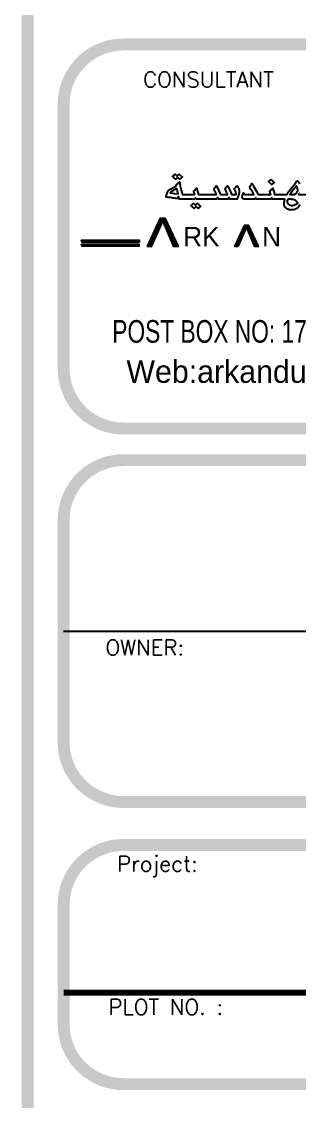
# Model space of a CAD drawing. Header units: centimetres. Extents: x 7997 to 116674, y 1017 to 13844.
# Drawn here: x 36554 to 36692, y 8557 to 9095 of the extents above; entities that cross this region are included whole.
import ezdxf

# ---------------------------------------------------------------- set-up
doc = ezdxf.new("R2010")
doc.units = ezdxf.units.CM
doc.header["$LTSCALE"] = 200
doc.layers.add('DIM', color=11, linetype='Continuous')
doc.styles.add('$0$$0$$0$T2', font='')
doc.styles.add('$0$$0$$0$T3', font='timesbd.ttf')
doc.styles.add('$0$$0$Roman', font='romans')
doc.styles.get('$0$$0$$0$T2').set_extended_font_data('Elisia')
pattern_1 = [(45, (48465.165385, -204592.156179), (-0.005587111051, 0.005587111051), [])]

# ---------------------------------------------------------------- blocks, each defined once
blk = doc.blocks.new('08-TITLE SHEET-selattin', base_point=(45714.81, -203081.37))
at = {"linetype": 'ByBlock', "true_color": 0xa3d756}
h = blk.add_hatch(dxfattribs=at)
h.set_pattern_fill('ANSI31', color=73, scale=0.063211)
h.set_pattern_definition(pattern_1)
h.paths.add_polyline_path([(50595.65, -205637.32), (50592.96, -205637.32), (50602.32, -205617.12), (50605.41, -205617.12), (50614.92, -205637.32), (50611.84, -205637.32), (50604.09, -205619.38), (50603.64, -205619.38)])
h = blk.add_hatch(color=73, dxfattribs=at)
h.dxf.hatch_style = 1
h.paths.add_polyline_path([(50595.65, -205637.32), (50592.96, -205637.32), (50602.32, -205617.12), (50605.41, -205617.12), (50614.92, -205637.32), (50611.84, -205637.32), (50604.09, -205619.38), (50603.64, -205619.38)])
at = {"linetype": 'ByBlock'}
h = blk.add_hatch(dxfattribs=at)
h.set_pattern_fill('ANSI31', scale=0.047416)
h.set_pattern_definition([(45, (49059.122455, -204853.3155283), (-0.004191041483, 0.004191041483), [])])
h.paths.add_polyline_path([(50657.26, -205637.32), (50655.24, -205637.32), (50662.26, -205622.17), (50664.58, -205622.17), (50671.71, -205637.32), (50669.4, -205637.32), (50663.59, -205623.87), (50663.25, -205623.87)])
at = {"linetype": 'ByBlock', "true_color": 0xa3d756}
h = blk.add_hatch(dxfattribs=at)
h.set_pattern_fill('ANSI31', color=73, scale=0.063211)
h.set_pattern_definition(pattern_1)
edge = h.paths.add_edge_path()
edge.add_line((50545.95, -205632.83), (50587.11, -205632.83))
edge.add_line((50587.11, -205632.83), (50587.11, -205634.18))
edge.add_line((50587.11, -205634.18), (50545.95, -205634.18))
at = {"linetype": 'ByBlock', "true_color": 0xc0e48b}
h = blk.add_hatch(dxfattribs=at)
h.set_pattern_fill('ANSI31', color=71, scale=0.063211)
h.set_pattern_definition(pattern_1)
edge = h.paths.add_edge_path()
edge.add_line((50545.95, -205636.88), (50587.11, -205636.88))
edge.add_line((50587.11, -205636.88), (50587.11, -205635.92))
edge.add_line((50587.11, -205635.92), (50545.95, -205635.92))
blk.add_line((50533.29, -205911.26), (51184.66, -205911.26))
at = {"color": 0, "linetype": 'ByBlock'}
for points, const_width in [([(50507.62, -203110.84), (50507.62, -206891.89)], 8.52), ([(50533.29, -206168.79), (51184.66, -206168.79)], 4.26)]:
    blk.add_lwpolyline(points, dxfattribs=dict(at, const_width=const_width))
at = {"color": 0, "linetype": 'ByBlock', "const_width": 8.52}
for points in [[(50575.88, -205766.95), (51142.07, -205766.95, 0.414214), (51184.66, -205724.36), (51184.66, -205536.02, 0.414214), (51142.07, -205493.43), (50575.88, -205493.43, 0.414214), (50533.29, -205536.02), (50533.29, -205724.36, 0.414214)], [(50575.88, -206033.01), (51142.07, -206033.01, 0.414214), (51184.66, -205990.41), (51184.66, -205832.11, 0.414214), (51142.07, -205789.52), (50575.88, -205789.52, 0.414214), (50533.29, -205832.11), (50533.29, -205990.41, 0.414214)], [(50575.88, -206063.58), (51142.07, -206063.58, -0.414214), (51184.66, -206106.17), (51184.66, -206191.36, -0.414214), (51142.07, -206233.95), (50575.88, -206233.95, -0.414214), (50533.29, -206191.36), (50533.29, -206106.17, -0.414214)]]:
    blk.add_lwpolyline(points, format="xyb", close=True, dxfattribs=at)
at = {"color": 253, "linetype": 'ByBlock'}
for points in [[(50615.46, -205585.75), (50617.75, -205587.82), (50617.75, -205587.89), (50617.68, -205587.92), (50617.61, -205587.95), (50617.55, -205587.99), (50617.48, -205588.03), (50617.42, -205588.07), (50617.36, -205588.12), (50617.3, -205588.17), (50617.24, -205588.22), (50617.13, -205588.33), (50617.02, -205588.45), (50616.8, -205588.69), (50616.58, -205588.92), (50616.46, -205589.03), (50616.4, -205589.08), (50616.34, -205589.13), (50616.28, -205589.17), (50616.21, -205589.21), (50616.14, -205589.25), (50616.07, -205589.28), (50616, -205589.31), (50615.92, -205589.34), (50615.88, -205589.35), (50615.84, -205589.35), (50615.8, -205589.36), (50615.76, -205589.37), (50615.71, -205589.29), (50615.65, -205589.21), (50615.51, -205589.04), (50615.35, -205588.87), (50615.17, -205588.69), (50614.98, -205588.53), (50614.89, -205588.45), (50614.79, -205588.38), (50614.7, -205588.32), (50614.61, -205588.27), (50614.56, -205588.24), (50614.52, -205588.22), (50614.47, -205588.2), (50614.43, -205588.19), (50614.4, -205588.23), (50614.36, -205588.28), (50614.29, -205588.36), (50614.21, -205588.45), (50614.12, -205588.52), (50613.95, -205588.67), (50613.76, -205588.81), (50613.58, -205588.95), (50613.4, -205589.1), (50613.32, -205589.18), (50613.24, -205589.26), (50613.17, -205589.35), (50613.13, -205589.39), (50613.1, -205589.44), (50613.03, -205589.44), (50613.03, -205589.37), (50612.92, -205589.3), (50612.8, -205589.21), (50612.52, -205588.98), (50611.85, -205588.39), (50611.22, -205587.78), (50610.98, -205587.51), (50610.88, -205587.4), (50610.84, -205587.35), (50610.81, -205587.3), (50610.87, -205587.26), (50610.93, -205587.22), (50611.04, -205587.13), (50611.15, -205587.03), (50611.26, -205586.93), (50611.72, -205586.48), (50611.96, -205586.26), (50612.08, -205586.16), (50612.2, -205586.07), (50612.26, -205586.02), (50612.33, -205585.98), (50612.39, -205585.95), (50612.46, -205585.92), (50612.53, -205585.89), (50612.59, -205585.86), (50612.66, -205585.84), (50612.73, -205585.82), (50612.78, -205585.89), (50612.84, -205585.97), (50612.98, -205586.13), (50613.15, -205586.31), (50613.33, -205586.49), (50613.52, -205586.66), (50613.62, -205586.74), (50613.71, -205586.81), (50613.8, -205586.87), (50613.89, -205586.93), (50613.94, -205586.95), (50613.98, -205586.97), (50614.02, -205586.99), (50614.06, -205587), (50614.1, -205586.96), (50614.13, -205586.91), (50614.21, -205586.83), (50614.29, -205586.74), (50614.38, -205586.67), (50614.57, -205586.52), (50614.76, -205586.38), (50614.96, -205586.24), (50615.14, -205586.09), (50615.23, -205586.01), (50615.32, -205585.93), (50615.39, -205585.84), (50615.43, -205585.8)], [(50617.61, -205600.3), (50626.54, -205600.3), (50626.52, -205600.13), (50626.49, -205599.97), (50626.45, -205599.81), (50626.41, -205599.65), (50626.21, -205599.05), (50626.1, -205598.75), (50626.01, -205598.44), (50625.96, -205598.29), (50625.93, -205598.12), (50625.9, -205597.96), (50625.88, -205597.79), (50625.94, -205597.74), (50626.01, -205597.69), (50626.14, -205597.58), (50626.27, -205597.46), (50626.4, -205597.33), (50626.93, -205596.75), (50627.2, -205596.47), (50627.34, -205596.34), (50627.47, -205596.21), (50627.61, -205596.1), (50627.68, -205596.05), (50627.75, -205596.01), (50627.81, -205595.96), (50627.88, -205595.93), (50627.95, -205595.89), (50628.02, -205595.87), (50628.04, -205596.06), (50628.07, -205596.25), (50628.16, -205596.64), (50628.27, -205597.03), (50628.39, -205597.42), (50628.9, -205598.89), (50628.93, -205598.98), (50628.95, -205599.07), (50628.99, -205599.24), (50629.05, -205599.6), (50629.08, -205599.77), (50629.1, -205599.85), (50629.13, -205599.93), (50629.16, -205600.01), (50629.17, -205600.05), (50629.19, -205600.09), (50629.21, -205600.12), (50629.23, -205600.16), (50629.25, -205600.19), (50629.27, -205600.22), (50629.28, -205600.23), (50629.3, -205600.24), (50629.32, -205600.25), (50629.35, -205600.26), (50629.38, -205600.27), (50629.41, -205600.28), (50629.44, -205600.29), (50629.52, -205600.3), (50629.6, -205600.32), (50629.69, -205600.33), (50629.9, -205600.35), (50630.38, -205600.36), (50630.91, -205600.36), (50632.74, -205600.3), (50642.05, -205600.3), (50642.03, -205600.16), (50642, -205600.02), (50641.96, -205599.88), (50641.92, -205599.75), (50641.88, -205599.62), (50641.83, -205599.49), (50641.72, -205599.24), (50641.6, -205598.99), (50641.46, -205598.74), (50641.18, -205598.25), (50640.91, -205597.76), (50640.78, -205597.51), (50640.66, -205597.26), (50640.55, -205597), (50640.5, -205596.86), (50640.46, -205596.73), (50640.43, -205596.59), (50640.39, -205596.45), (50640.37, -205596.31), (50640.35, -205596.16), (50640.4, -205596.13), (50640.45, -205596.08), (50640.55, -205595.99), (50640.66, -205595.88), (50640.77, -205595.76), (50641, -205595.49), (50641.22, -205595.2), (50641.64, -205594.6), (50641.98, -205594.09), (50642.05, -205594.09), (50642.05, -205594.17), (50645, -205600.3), (50650.02, -205600.3), (50650.02, -205600.22), (50649.95, -205600.13), (50649.89, -205600.02), (50649.83, -205599.92), (50649.77, -205599.81), (50649.67, -205599.58), (50649.57, -205599.34), (50649.21, -205598.38), (50649.09, -205598.13), (50648.96, -205597.87), (50648.67, -205597.36), (50648.54, -205597.09), (50648.42, -205596.82), (50648.37, -205596.68), (50648.32, -205596.53), (50648.28, -205596.39), (50648.25, -205596.24), (50648.3, -205596.18), (50648.35, -205596.13), (50648.45, -205596.01), (50648.66, -205595.72), (50649.1, -205595.08), (50649.33, -205594.77), (50649.44, -205594.62), (50649.56, -205594.48), (50649.67, -205594.36), (50649.73, -205594.3), (50649.79, -205594.25), (50649.85, -205594.2), (50649.91, -205594.16), (50649.97, -205594.13), (50649.99, -205594.11), (50650.02, -205594.09), (50650.04, -205594.15), (50650.06, -205594.2), (50650.08, -205594.26), (50650.1, -205594.31), (50650.15, -205594.4), (50650.2, -205594.49), (50650.3, -205594.66), (50650.35, -205594.74), (50650.37, -205594.79), (50650.39, -205594.83), (50652.09, -205598.45), (50652.48, -205599.45), (50652.72, -205600.01), (50652.78, -205600.12), (50652.83, -205600.2), (50652.85, -205600.24), (50652.86, -205600.25), (50652.87, -205600.26), (50652.88, -205600.28), (50652.88, -205600.28), (50652.89, -205600.29), (50652.89, -205600.29), (50652.9, -205600.29), (50652.9, -205600.29), (50652.9, -205600.29), (50652.9, -205600.29), (50652.9, -205600.29), (50652.9, -205600.29), (50652.9, -205600.3), (50652.9, -205600.3), (50652.9, -205600.3), (50656.08, -205600.3), (50656.08, -205600.08), (50656.07, -205599.87), (50656.05, -205599.66), (50656.03, -205599.45), (50655.97, -205599.06), (50655.88, -205598.68), (50655.77, -205598.31), (50655.64, -205597.97), (50655.5, -205597.65), (50655.34, -205597.34), (50655.31, -205597.28), (50655.27, -205597.23), (50655.2, -205597.12), (50655.05, -205596.91), (50655.01, -205596.86), (50654.98, -205596.8), (50654.95, -205596.74), (50654.92, -205596.68), (50654.89, -205596.61), (50654.86, -205596.54), (50654.84, -205596.46), (50654.82, -205596.38), (50654.84, -205596.37), (50654.87, -205596.35), (50654.91, -205596.3), (50655.01, -205596.18), (50655.25, -205595.87), (50655.82, -205595.08), (50656.1, -205594.69), (50656.24, -205594.52), (50656.36, -205594.37), (50656.42, -205594.3), (50656.48, -205594.24), (50656.53, -205594.19), (50656.56, -205594.17), (50656.58, -205594.15), (50656.61, -205594.14), (50656.63, -205594.12), (50656.64, -205594.12), (50656.65, -205594.11), (50656.66, -205594.11), (50656.67, -205594.1), (50656.68, -205594.1), (50656.69, -205594.1), (50656.7, -205594.09), (50656.71, -205594.09), (50656.71, -205594.09), (50656.72, -205594.09), (50656.72, -205594.09), (50656.72, -205594.09), (50656.73, -205594.09), (50656.73, -205594.09), (50656.74, -205594.09), (50656.74, -205594.09), (50656.74, -205594.09), (50656.78, -205594.12), (50656.81, -205594.14), (50656.84, -205594.16), (50656.86, -205594.19), (50656.89, -205594.21), (50656.91, -205594.24), (50656.96, -205594.29), (50657.01, -205594.35), (50657.05, -205594.41), (50657.09, -205594.47), (50657.12, -205594.53), (50657.41, -205595.05), (50657.53, -205595.26), (50657.65, -205595.47), (50657.75, -205595.68), (50657.84, -205595.89), (50657.93, -205596.1), (50658, -205596.31), (50658.06, -205596.52), (50658.12, -205596.73), (50658.17, -205596.94), (50658.21, -205597.15), (50658.24, -205597.36), (50658.26, -205597.57), (50658.28, -205597.78), (50658.29, -205597.99), (50658.28, -205598.41), (50658.25, -205598.84), (50658.19, -205599.26), (50658.11, -205599.69), (50658, -205600.12), (50657.88, -205600.55), (50657.74, -205600.98), (50657.41, -205601.85), (50657.1, -205602.84), (50657, -205603.14), (50656.91, -205603.39), (50656.87, -205603.5), (50656.84, -205603.55), (50656.82, -205603.59), (50656.8, -205603.62), (50656.79, -205603.64), (50656.78, -205603.65), (50656.77, -205603.67), (50656.76, -205603.68), (50656.76, -205603.68), (50656.75, -205603.69), (50656.75, -205603.69), (50656.75, -205603.69), (50656.74, -205603.69), (50651.58, -205603.69), (50650.98, -205602.44), (50650.98, -205602.51), (50650.96, -205602.54), (50650.93, -205602.56), (50650.9, -205602.59), (50650.87, -205602.62), (50650.82, -205602.69), (50650.75, -205602.77), (50650.51, -205603.14), (50650.28, -205603.49), (50650.23, -205603.56), (50650.18, -205603.62), (50650.16, -205603.64), (50650.14, -205603.66), (50650.13, -205603.67), (50650.12, -205603.68), (50650.11, -205603.69), (50650.1, -205603.69), (50643.6, -205603.69), (50643.57, -205603.55), (50643.52, -205603.39), (50643.46, -205603.21), (50643.39, -205603.03), (50643.35, -205602.94), (50643.3, -205602.86), (50643.26, -205602.78), (50643.21, -205602.71), (50643.19, -205602.68), (50643.16, -205602.65), (50643.14, -205602.62), (50643.11, -205602.59), (50643.09, -205602.57), (50643.08, -205602.56), (50643.06, -205602.55), (50643.05, -205602.54), (50643.04, -205602.53), (50643.02, -205602.52), (50643.01, -205602.51), (50642.12, -205603.69), (50638.28, -205603.69), (50627.57, -205603.69), (50627.52, -205603.43), (50627.48, -205603.29), (50627.44, -205603.14), (50627.39, -205603), (50627.36, -205602.94), (50627.33, -205602.87), (50627.3, -205602.81), (50627.27, -205602.76), (50627.24, -205602.71), (50627.22, -205602.68), (50627.21, -205602.66), (50627.12, -205602.79), (50627.03, -205602.9), (50626.95, -205603.01), (50626.86, -205603.11), (50626.77, -205603.19), (50626.68, -205603.27), (50626.59, -205603.35), (50626.5, -205603.41), (50626.41, -205603.47), (50626.31, -205603.52), (50626.21, -205603.56), (50626.11, -205603.6), (50626.01, -205603.63), (50625.9, -205603.66), (50625.79, -205603.68), (50625.68, -205603.7), (50625.44, -205603.72), (50625.19, -205603.74), (50624.62, -205603.73), (50623.22, -205603.69), (50615.54, -205603.69), (50615.54, -205603.55), (50615.51, -205603.5), (50615.49, -205603.46), (50615.46, -205603.41), (50615.44, -205603.36), (50615.41, -205603.26), (50615.37, -205603.15), (50615.35, -205603.04), (50615.32, -205602.92), (50615.28, -205602.68), (50615.2, -205602.2), (50615.16, -205601.98), (50615.13, -205601.87), (50615.09, -205601.77), (50614.95, -205601.93), (50614.8, -205602.09), (50614.66, -205602.28), (50614.53, -205602.47), (50614.27, -205602.86), (50614.06, -205603.25), (50613.14, -205603.12), (50612.19, -205603.02), (50611.24, -205602.91), (50610.77, -205602.83), (50610.29, -205602.73), (50609.33, -205602.52), (50608.32, -205602.34), (50607.27, -205602.21), (50606.23, -205602.14), (50606.25, -205601.95), (50606.29, -205601.75), (50606.33, -205601.56), (50606.37, -205601.37), (50606.49, -205600.99), (50606.62, -205600.61), (50607.19, -205599.19), (50607.27, -205598.96), (50607.33, -205598.73), (50607.45, -205598.27), (50607.51, -205598.04), (50607.54, -205597.93), (50607.58, -205597.82), (50607.62, -205597.71), (50607.67, -205597.61), (50607.72, -205597.51), (50607.78, -205597.42), (50607.8, -205597.4), (50607.82, -205597.37), (50607.85, -205597.33), (50607.9, -205597.28), (50607.94, -205597.24), (50608.05, -205597.14), (50608.16, -205597.05), (50608.39, -205596.89), (50608.6, -205596.75), (50610.15, -205596.01), (50612.14, -205594.83), (50612.97, -205594.48), (50613.02, -205594.45), (50613.06, -205594.42), (50613.11, -205594.39), (50613.15, -205594.36), (50613.19, -205594.33), (50613.23, -205594.29), (50613.27, -205594.26), (50613.31, -205594.22), (50613.32, -205594.2), (50613.34, -205594.17), (50613.35, -205594.15), (50613.37, -205594.13), (50613.38, -205594.11), (50613.39, -205594.08), (50613.4, -205594.06), (50613.42, -205594.03), (50613.43, -205594.01), (50613.43, -205593.98), (50613.44, -205593.95), (50613.45, -205593.92), (50613.46, -205593.89), (50613.46, -205593.86), (50613.47, -205593.83), (50613.47, -205593.8), (50613.46, -205593.79), (50613.46, -205593.78), (50613.44, -205593.76), (50613.43, -205593.73), (50613.42, -205593.71), (50613.4, -205593.65), (50613.38, -205593.6), (50613.35, -205593.47), (50613.32, -205593.36), (50613.57, -205593.18), (50613.81, -205592.99), (50614.28, -205592.58), (50615.17, -205591.73), (50615.22, -205591.68), (50615.3, -205591.62), (50615.39, -205591.54), (50615.49, -205591.47), (50615.58, -205591.41), (50615.63, -205591.39), (50615.65, -205591.38), (50615.66, -205591.37), (50615.68, -205591.36), (50615.7, -205591.36), (50615.71, -205591.35), (50615.71, -205591.35), (50615.72, -205591.35), (50615.72, -205591.35), (50615.73, -205591.35), (50615.73, -205591.35), (50615.73, -205591.35), (50615.73, -205591.35), (50615.74, -205591.35), (50615.74, -205591.35), (50615.74, -205591.35), (50615.74, -205591.35), (50615.74, -205591.35), (50615.75, -205591.35), (50615.75, -205591.35), (50615.75, -205591.35), (50615.75, -205591.35), (50615.75, -205591.35), (50615.75, -205591.35), (50615.75, -205591.35), (50615.75, -205591.35), (50615.75, -205591.35), (50615.75, -205591.35), (50615.75, -205591.35), (50615.75, -205591.35), (50615.75, -205591.35), (50615.75, -205591.35), (50615.75, -205591.35), (50615.75, -205591.35), (50615.75, -205591.35), (50615.75, -205591.35), (50615.75, -205591.35), (50615.75, -205591.35), (50615.75, -205591.35), (50615.75, -205591.36), (50615.75, -205591.36), (50615.75, -205591.36), (50615.75, -205591.36), (50615.75, -205591.36), (50615.75, -205591.36), (50615.75, -205591.36), (50615.75, -205591.36), (50615.76, -205591.36), (50615.76, -205591.36), (50615.76, -205591.36), (50615.76, -205591.36), (50615.76, -205591.36), (50615.76, -205591.36), (50615.76, -205591.36), (50615.76, -205591.36), (50615.76, -205591.36), (50615.76, -205591.36), (50615.76, -205591.36), (50615.76, -205591.36), (50615.76, -205591.36), (50615.76, -205591.36), (50615.76, -205591.36), (50615.76, -205591.36), (50615.76, -205591.36), (50615.76, -205591.36), (50615.76, -205591.36), (50615.76, -205591.36), (50615.76, -205591.36), (50615.76, -205591.36), (50615.76, -205591.36), (50615.76, -205591.36), (50615.76, -205591.36), (50615.8, -205591.42), (50615.83, -205591.49), (50615.86, -205591.56), (50615.89, -205591.63), (50615.92, -205591.71), (50615.94, -205591.79), (50615.99, -205591.96), (50616.03, -205592.14), (50616.07, -205592.33), (50616.12, -205592.73), (50616.22, -205593.53), (50616.28, -205593.91), (50616.31, -205594.08), (50616.35, -205594.24), (50617.07, -205597.23), (50617.37, -205598.77)], [(50613.77, -205596.09), (50613.66, -205596.18), (50613.55, -205596.26), (50613.42, -205596.35), (50613.29, -205596.43), (50612.99, -205596.6), (50612.66, -205596.76), (50611.22, -205597.44), (50610.52, -205597.81), (50610.2, -205598), (50610.05, -205598.1), (50609.91, -205598.2), (50609.77, -205598.31), (50609.65, -205598.41), (50609.54, -205598.52), (50609.49, -205598.58), (50609.44, -205598.63), (50609.4, -205598.69), (50609.36, -205598.75), (50609.32, -205598.81), (50609.28, -205598.87), (50609.25, -205598.93), (50609.23, -205598.99), (50609.21, -205599.05), (50609.19, -205599.12), (50609.55, -205599.13), (50609.93, -205599.16), (50610.67, -205599.26), (50612.07, -205599.56), (50614.73, -205599.93), (50614.73, -205599.85), (50613.91, -205596.09)], [(50680.97, -205589.59), (50681.13, -205589.69), (50681.29, -205589.81), (50681.44, -205589.93), (50681.58, -205590.06), (50681.86, -205590.33), (50682.13, -205590.61), (50682.67, -205591.17), (50682.81, -205591.3), (50682.95, -205591.43), (50683.1, -205591.55), (50683.26, -205591.66), (50683.24, -205591.68), (50683.23, -205591.69), (50683.23, -205591.69), (50683.23, -205591.69), (50683.23, -205591.69), (50683.23, -205591.69), (50683.23, -205591.69), (50683.23, -205591.69), (50683.23, -205591.69), (50683.23, -205591.69), (50683.23, -205591.69), (50683.23, -205591.69), (50683.23, -205591.69), (50683.23, -205591.69), (50683.23, -205591.69), (50683.23, -205591.69), (50683.23, -205591.69), (50683.23, -205591.69), (50683.23, -205591.69), (50683.23, -205591.69), (50683.23, -205591.69), (50683.23, -205591.69), (50683.23, -205591.69), (50683.23, -205591.69), (50683.23, -205591.69), (50683.23, -205591.69), (50683.23, -205591.69), (50683.23, -205591.69), (50683.23, -205591.69), (50683.23, -205591.69), (50683.23, -205591.69), (50683.23, -205591.69), (50683.23, -205591.69), (50683.23, -205591.69), (50683.23, -205591.7), (50683.23, -205591.7), (50683.23, -205591.7), (50683.23, -205591.7), (50683.23, -205591.7), (50683.23, -205591.7), (50683.23, -205591.7), (50683.23, -205591.7), (50683.23, -205591.7), (50683.23, -205591.7), (50683.23, -205591.7), (50683.23, -205591.7), (50683.23, -205591.7), (50683.23, -205591.7), (50683.23, -205591.7), (50683.23, -205591.7), (50683.23, -205591.7), (50683.23, -205591.7), (50683.23, -205591.7), (50683.23, -205591.7), (50683.23, -205591.7), (50683.23, -205591.7), (50683.23, -205591.7), (50683.23, -205591.7), (50683.23, -205591.7), (50683.23, -205591.7), (50683.23, -205591.7), (50683.23, -205591.7), (50683.23, -205591.7), (50683.23, -205591.7), (50683.23, -205591.7), (50683.23, -205591.7), (50683.23, -205591.7), (50683.23, -205591.7), (50683.23, -205591.7), (50683.23, -205591.7), (50683.23, -205591.7), (50683.23, -205591.7), (50683.23, -205591.7), (50683.23, -205591.7), (50683.23, -205591.7), (50683.23, -205591.7), (50683.23, -205591.7), (50683.23, -205591.7), (50683.23, -205591.7), (50683.23, -205591.7), (50683.23, -205591.7), (50683.23, -205591.7), (50683.23, -205591.7), (50683.23, -205591.7), (50683.23, -205591.7), (50683.23, -205591.7), (50683.23, -205591.7), (50683.23, -205591.7), (50683.23, -205591.7), (50683.23, -205591.7), (50683.23, -205591.7), (50683.23, -205591.7), (50683.23, -205591.7), (50683.23, -205591.7), (50683.23, -205591.7), (50683.23, -205591.7), (50683.23, -205591.7), (50683.23, -205591.7), (50683.23, -205591.7), (50683.22, -205591.7), (50683.22, -205591.7), (50683.22, -205591.7), (50683.22, -205591.7), (50683.22, -205591.7), (50683.22, -205591.7), (50683.22, -205591.7), (50683.22, -205591.7), (50683.22, -205591.7), (50683.22, -205591.7), (50683.22, -205591.7), (50683.22, -205591.7), (50683.22, -205591.7), (50683.22, -205591.7), (50683.22, -205591.7), (50683.22, -205591.7), (50683.22, -205591.7), (50683.22, -205591.7), (50683.22, -205591.7), (50683.22, -205591.7), (50683.22, -205591.7), (50683.22, -205591.7), (50683.22, -205591.7), (50683.22, -205591.7), (50683.22, -205591.7), (50683.22, -205591.7), (50683.22, -205591.7), (50683.22, -205591.7), (50683.22, -205591.7), (50683.22, -205591.7), (50683.22, -205591.7), (50683.22, -205591.7), (50683.22, -205591.7), (50683.22, -205591.7), (50683.22, -205591.7), (50683.22, -205591.7), (50683.22, -205591.7), (50683.22, -205591.7), (50683.22, -205591.7), (50683.22, -205591.7), (50683.22, -205591.7), (50683.22, -205591.7), (50683.22, -205591.7), (50683.22, -205591.7), (50683.22, -205591.7), (50683.22, -205591.7), (50683.22, -205591.7), (50683.22, -205591.7), (50683.22, -205591.7), (50683.22, -205591.7), (50683.22, -205591.7), (50683.22, -205591.7), (50683.22, -205591.7), (50683.22, -205591.7), (50683.22, -205591.7), (50683.22, -205591.7), (50683.22, -205591.7), (50683.22, -205591.7), (50683.22, -205591.7), (50683.22, -205591.7), (50683.22, -205591.7), (50683.22, -205591.7), (50683.22, -205591.7), (50683.22, -205591.7), (50683.22, -205591.7), (50683.22, -205591.7), (50683.22, -205591.7), (50683.22, -205591.7), (50683.22, -205591.7), (50683.22, -205591.7), (50683.22, -205591.7), (50683.22, -205591.7), (50683.22, -205591.7), (50683.22, -205591.7), (50683.22, -205591.7), (50683.22, -205591.7), (50683.22, -205591.7), (50683.22, -205591.7), (50683.22, -205591.7), (50683.22, -205591.7), (50683.22, -205591.7), (50683.22, -205591.7), (50683.22, -205591.7), (50683.22, -205591.7), (50683.22, -205591.7), (50683.22, -205591.7), (50683.22, -205591.7), (50683.22, -205591.7), (50683.22, -205591.7), (50683.22, -205591.7), (50683.22, -205591.7), (50683.22, -205591.7), (50683.22, -205591.7), (50683.22, -205591.7), (50683.22, -205591.7), (50683.22, -205591.7), (50683.22, -205591.7), (50683.22, -205591.7), (50683.22, -205591.7), (50683.22, -205591.7), (50683.22, -205591.7), (50683.22, -205591.7), (50683.22, -205591.7), (50683.22, -205591.7), (50683.22, -205591.7), (50683.22, -205591.7), (50683.22, -205591.7), (50683.22, -205591.7), (50683.22, -205591.7), (50683.22, -205591.7), (50683.22, -205591.7), (50683.22, -205591.7), (50683.22, -205591.7), (50683.22, -205591.7), (50683.22, -205591.7), (50683.22, -205591.7), (50683.22, -205591.7), (50683.22, -205591.7), (50683.22, -205591.7), (50683.22, -205591.7), (50683.22, -205591.7), (50683.22, -205591.7), (50683.22, -205591.7), (50683.22, -205591.7), (50683.22, -205591.7), (50683.22, -205591.7), (50683.22, -205591.7), (50683.22, -205591.7), (50683.22, -205591.7), (50683.22, -205591.7), (50683.22, -205591.7), (50683.22, -205591.7), (50683.22, -205591.7), (50683.22, -205591.7), (50683.22, -205591.7), (50683.22, -205591.7), (50683.22, -205591.7), (50683.22, -205591.7), (50683.22, -205591.7), (50683.22, -205591.7), (50683.22, -205591.7), (50683.22, -205591.7), (50683.22, -205591.7), (50683.22, -205591.7), (50683.22, -205591.7), (50683.22, -205591.7), (50683.22, -205591.7), (50683.22, -205591.7), (50683.22, -205591.7), (50683.22, -205591.7), (50683.22, -205591.7), (50683.22, -205591.7), (50683.22, -205591.7), (50683.22, -205591.7), (50683.22, -205591.7), (50683.22, -205591.7), (50683.22, -205591.7), (50683.22, -205591.7), (50683.22, -205591.7), (50683.22, -205591.7), (50683.22, -205591.7), (50683.22, -205591.7), (50683.22, -205591.7), (50683.22, -205591.7), (50683.22, -205591.7), (50683.22, -205591.7), (50683.22, -205591.7), (50683.22, -205591.7), (50683.22, -205591.7), (50683.22, -205591.7), (50683.22, -205591.7), (50683.22, -205591.7), (50683.22, -205591.7), (50683.22, -205591.7), (50683.22, -205591.7), (50683.22, -205591.7), (50683.22, -205591.7), (50683.22, -205591.7), (50683.22, -205591.7), (50683.22, -205591.7), (50683.22, -205591.7), (50683.22, -205591.7), (50683.22, -205591.7), (50683.22, -205591.7), (50683.22, -205591.7), (50683.22, -205591.7), (50683.22, -205591.7), (50683.22, -205591.7), (50683.22, -205591.7), (50683.22, -205591.7), (50683.22, -205591.7), (50683.22, -205591.7), (50683.22, -205591.7), (50683.22, -205591.7), (50683.22, -205591.7), (50683.22, -205591.7), (50683.22, -205591.7), (50683.22, -205591.7), (50683.22, -205591.7), (50683.22, -205591.7), (50683.22, -205591.7), (50683.22, -205591.7), (50683.22, -205591.7), (50683.22, -205591.7), (50683.22, -205591.7), (50683.22, -205591.7), (50683.22, -205591.7), (50683.22, -205591.7), (50683.22, -205591.7), (50683.22, -205591.7), (50683.22, -205591.7), (50683.22, -205591.7), (50683.22, -205591.7), (50683.22, -205591.7), (50683.22, -205591.7), (50683.22, -205591.7), (50683.22, -205591.7), (50683.22, -205591.7), (50683.22, -205591.7), (50683.22, -205591.7), (50683.22, -205591.7), (50683.22, -205591.7), (50683.22, -205591.7), (50683.22, -205591.7), (50683.22, -205591.7), (50683.22, -205591.7), (50683.22, -205591.7), (50683.22, -205591.7), (50683.22, -205591.7), (50683.22, -205591.7), (50683.22, -205591.7), (50683.22, -205591.7), (50683.22, -205591.7), (50683.22, -205591.7), (50683.22, -205591.7), (50683.22, -205591.7), (50683.22, -205591.7), (50683.22, -205591.7), (50683.22, -205591.7), (50683.22, -205591.7), (50683.22, -205591.7), (50683.22, -205591.7), (50683.22, -205591.7), (50683.22, -205591.7), (50683.22, -205591.7), (50683.22, -205591.7), (50683.22, -205591.7), (50683.22, -205591.7), (50683.22, -205591.7), (50683.22, -205591.7), (50683.22, -205591.7), (50683.22, -205591.7), (50683.22, -205591.7), (50683.22, -205591.7), (50683.22, -205591.7), (50683.22, -205591.7), (50683.22, -205591.7), (50683.22, -205591.7), (50683.22, -205591.7), (50683.22, -205591.7), (50683.22, -205591.7), (50683.22, -205591.7), (50683.22, -205591.7), (50683.22, -205591.7), (50683.22, -205591.7), (50683.22, -205591.7), (50683.22, -205591.7), (50683.22, -205591.7), (50683.22, -205591.7), (50683.22, -205591.7), (50683.22, -205591.7), (50683.22, -205591.7), (50683.22, -205591.7), (50683.22, -205591.7), (50683.22, -205591.7), (50683.22, -205591.7), (50683.22, -205591.7), (50683.22, -205591.7), (50683.22, -205591.7), (50683.22, -205591.7), (50683.22, -205591.7), (50683.22, -205591.7), (50683.22, -205591.7), (50683.22, -205591.7), (50683.22, -205591.7), (50683.22, -205591.7), (50683.22, -205591.7), (50683.22, -205591.7), (50683.22, -205591.7), (50683.22, -205591.7), (50683.22, -205591.7), (50683.22, -205591.7), (50683.22, -205591.7), (50683.22, -205591.7), (50683.22, -205591.7), (50683.22, -205591.7), (50683.22, -205591.7), (50683.22, -205591.7), (50683.22, -205591.7), (50683.22, -205591.7), (50683.22, -205591.7), (50683.22, -205591.7), (50683.22, -205591.7), (50683.22, -205591.7), (50683.22, -205591.7), (50683.22, -205591.7), (50683.22, -205591.7), (50683.22, -205591.7), (50683.22, -205591.7), (50683.22, -205591.7), (50683.22, -205591.7), (50683.22, -205591.7), (50683.22, -205591.7), (50683.22, -205591.7), (50683.22, -205591.7), (50683.22, -205591.7), (50683.22, -205591.7), (50683.22, -205591.7), (50683.22, -205591.7), (50683.22, -205591.7), (50683.22, -205591.7), (50683.22, -205591.7), (50683.22, -205591.7), (50683.22, -205591.7), (50683.22, -205591.7), (50683.22, -205591.7), (50683.22, -205591.7), (50683.22, -205591.7), (50683.22, -205591.7), (50683.22, -205591.7), (50683.22, -205591.7), (50683.22, -205591.7), (50683.22, -205591.7), (50683.22, -205591.7), (50683.22, -205591.7), (50683.22, -205591.7), (50683.22, -205591.7), (50683.22, -205591.7), (50683.22, -205591.7), (50683.22, -205591.7), (50683.22, -205591.7), (50683.22, -205591.7), (50683.22, -205591.7), (50683.22, -205591.7), (50683.22, -205591.7), (50683.22, -205591.7), (50683.22, -205591.7), (50683.22, -205591.7), (50683.22, -205591.7), (50683.22, -205591.7), (50683.22, -205591.7), (50683.22, -205591.7), (50683.22, -205591.7), (50683.22, -205591.7), (50683.22, -205591.7), (50683.22, -205591.7), (50683.22, -205591.7), (50683.22, -205591.7), (50683.22, -205591.7), (50683.22, -205591.7), (50683.22, -205591.7), (50683.22, -205591.7), (50683.22, -205591.7), (50683.22, -205591.7), (50683.22, -205591.7), (50683.22, -205591.7), (50683.22, -205591.7), (50683.22, -205591.7), (50683.22, -205591.7), (50683.22, -205591.7), (50683.22, -205591.7), (50683.22, -205591.7), (50683.22, -205591.7), (50683.22, -205591.7), (50683.22, -205591.7), (50683.22, -205591.7), (50683.22, -205591.7), (50683.22, -205591.7), (50683.22, -205591.7), (50683.22, -205591.7), (50683.22, -205591.7), (50683.22, -205591.7), (50683.22, -205591.7), (50683.22, -205591.7), (50683.22, -205591.7), (50683.22, -205591.7), (50683.22, -205591.7), (50683.22, -205591.7), (50683.22, -205591.7), (50683.22, -205591.7), (50683.22, -205591.7), (50683.22, -205591.7), (50683.22, -205591.7), (50683.22, -205591.7), (50683.22, -205591.7), (50683.22, -205591.7), (50683.22, -205591.7), (50683.22, -205591.7), (50683.22, -205591.7), (50683.22, -205591.7), (50683.21, -205591.71), (50683.18, -205591.73), (50683.1, -205591.84), (50683.01, -205591.94), (50682.92, -205592.04), (50682.82, -205592.13), (50682.62, -205592.32), (50682.4, -205592.49), (50681.96, -205592.84), (50681.75, -205593.02), (50681.65, -205593.11), (50681.56, -205593.21), (50681.46, -205593.18), (50681.46, -205593.18), (50681.46, -205593.18), (50681.46, -205593.17), (50681.46, -205593.17), (50681.46, -205593.17), (50681.45, -205593.17), (50681.45, -205593.16), (50681.41, -205593.13), (50681.4, -205593.13), (50681.39, -205593.13), (50681.38, -205593.12), (50681.36, -205593.11), (50681.33, -205593.1), (50681.28, -205593.07), (50681.23, -205593.03), (50681.1, -205592.94), (50680.95, -205592.82), (50680.26, -205592.21), (50679.6, -205591.57), (50679.48, -205591.43), (50679.38, -205591.31), (50679.34, -205591.26), (50679.31, -205591.21), (50679.29, -205591.19), (50679.28, -205591.17), (50679.27, -205591.16), (50679.27, -205591.15), (50679.27, -205591.14)], [(50698.84, -205594.39), (50698.81, -205594.45), (50698.79, -205594.52), (50698.76, -205594.58), (50698.72, -205594.64), (50698.69, -205594.71), (50698.65, -205594.77), (50698.56, -205594.88), (50698.47, -205595), (50698.37, -205595.11), (50698.17, -205595.33), (50697.74, -205595.75), (50697.54, -205595.95), (50697.44, -205596.06), (50697.36, -205596.16), (50695.8, -205598.19), (50695.03, -205599.23), (50694.67, -205599.76), (50694.33, -205600.3), (50697.07, -205600.3), (50697.1, -205600.28), (50697.14, -205600.26), (50697.22, -205600.22), (50697.29, -205600.19), (50697.37, -205600.16), (50697.54, -205600.11), (50697.7, -205600.07), (50697.86, -205600.03), (50698.02, -205599.99), (50698.1, -205599.96), (50698.18, -205599.93), (50698.25, -205599.89), (50698.29, -205599.88), (50698.32, -205599.85), (50698.39, -205599.81), (50698.47, -205599.75), (50698.63, -205599.63), (50698.79, -205599.48), (50698.97, -205599.31), (50699.14, -205599.13), (50699.31, -205598.92), (50699.47, -205598.7), (50699.62, -205598.47), (50699.76, -205598.23), (50699.82, -205598.1), (50699.88, -205597.98), (50699.93, -205597.85), (50699.98, -205597.72), (50700.02, -205597.58), (50700.05, -205597.45), (50700.08, -205597.32), (50700.1, -205597.19), (50700.11, -205597.05), (50700.11, -205596.92), (50700.11, -205596.85), (50700.1, -205596.78), (50700.09, -205596.72), (50700.08, -205596.65), (50700.07, -205596.58), (50700.06, -205596.52), (50700.04, -205596.45), (50700.02, -205596.38), (50699.98, -205596.27), (50699.93, -205596.16), (50699.81, -205595.93), (50699.58, -205595.5), (50699.29, -205594.86), (50699.24, -205594.79), (50699.2, -205594.71), (50699.15, -205594.64), (50699.13, -205594.61), (50699.1, -205594.58), (50699.07, -205594.55), (50699.04, -205594.52), (50699.01, -205594.49), (50698.98, -205594.47), (50698.95, -205594.45), (50698.91, -205594.42), (50698.88, -205594.41)], [(50692.93, -205603.69), (50692.49, -205604.8), (50692.45, -205604.95), (50692.43, -205605.1), (50692.41, -205605.24), (50692.41, -205605.38), (50692.41, -205605.52), (50692.42, -205605.65), (50692.44, -205605.78), (50692.47, -205605.91), (50692.51, -205606.03), (50692.55, -205606.14), (50692.6, -205606.26), (50692.65, -205606.37), (50692.72, -205606.47), (50692.78, -205606.58), (50692.86, -205606.67), (50692.93, -205606.77), (50693.01, -205606.86), (50693.1, -205606.95), (50693.19, -205607.04), (50693.28, -205607.12), (50693.47, -205607.27), (50693.67, -205607.41), (50693.88, -205607.53), (50694.08, -205607.65), (50694.28, -205607.74), (50694.48, -205607.83), (50694.64, -205607.89), (50694.8, -205607.94), (50694.96, -205607.99), (50695.13, -205608.02), (50695.29, -205608.05), (50695.45, -205608.07), (50695.61, -205608.08), (50695.77, -205608.09), (50695.93, -205608.09), (50696.09, -205608.08), (50696.25, -205608.07), (50696.41, -205608.05), (50696.72, -205608), (50697.02, -205607.93), (50697.32, -205607.84), (50697.6, -205607.74), (50697.88, -205607.63), (50698.15, -205607.52), (50698.63, -205607.27), (50699.06, -205607.02), (50699.62, -205606.73), (50699.68, -205606.69), (50699.74, -205606.65), (50699.77, -205606.63), (50699.8, -205606.6), (50699.83, -205606.58), (50699.86, -205606.55), (50699.88, -205606.52), (50699.9, -205606.49), (50699.93, -205606.46), (50699.95, -205606.43), (50699.97, -205606.4), (50699.99, -205606.36), (50700, -205606.32), (50700.02, -205606.28), (50699.95, -205606.28), (50699.93, -205606.25), (50699.92, -205606.22), (50699.91, -205606.19), (50699.9, -205606.17), (50699.87, -205606.12), (50699.84, -205606.07), (50699.81, -205606.03), (50699.78, -205605.99), (50699.75, -205605.95), (50699.71, -205605.91), (50699.57, -205605.77), (50699.5, -205605.7), (50699.46, -205605.66), (50699.43, -205605.61), (50699.29, -205605.44), (50699.16, -205605.28), (50699.02, -205605.13), (50698.88, -205604.98), (50698.73, -205604.85), (50698.58, -205604.73), (50698.43, -205604.62), (50698.28, -205604.51), (50698.12, -205604.41), (50697.96, -205604.32), (50697.79, -205604.24), (50697.62, -205604.17), (50697.44, -205604.1), (50697.26, -205604.04), (50697.07, -205603.98), (50696.88, -205603.93), (50696.48, -205603.85), (50696.06, -205603.79), (50695.61, -205603.75), (50695.14, -205603.72)], [(50625.73, -205606.57), (50625.79, -205606.6), (50625.84, -205606.62), (50625.9, -205606.65), (50625.95, -205606.68), (50626, -205606.72), (50626.05, -205606.76), (50626.09, -205606.79), (50626.14, -205606.83), (50626.23, -205606.92), (50626.31, -205607.01), (50626.48, -205607.19), (50626.65, -205607.38), (50626.74, -205607.46), (50626.78, -205607.5), (50626.83, -205607.54), (50626.88, -205607.58), (50626.93, -205607.61), (50626.98, -205607.64), (50627.04, -205607.67), (50627.09, -205607.7), (50627.15, -205607.72), (50627.22, -205607.74), (50627.28, -205607.76), (50627.33, -205607.68), (50627.39, -205607.6), (50627.54, -205607.43), (50627.71, -205607.25), (50627.9, -205607.08), (50628.1, -205606.92), (50628.2, -205606.84), (50628.3, -205606.77), (50628.4, -205606.71), (50628.5, -205606.66), (50628.59, -205606.61), (50628.64, -205606.59), (50628.68, -205606.57), (50628.71, -205606.62), (50628.75, -205606.67), (50628.84, -205606.78), (50629.08, -205607.05), (50629.69, -205607.67), (50630.33, -205608.25), (50630.61, -205608.48), (50630.73, -205608.57), (50630.82, -205608.64), (50630.82, -205608.72), (50630.75, -205608.72), (50630.39, -205609.08), (50629.91, -205609.53), (50629.66, -205609.75), (50629.41, -205609.94), (50629.29, -205610.03), (50629.18, -205610.1), (50629.13, -205610.13), (50629.07, -205610.15), (50629.03, -205610.17), (50628.98, -205610.19), (50628.95, -205610.15), (50628.91, -205610.1), (50628.84, -205610.02), (50628.77, -205609.93), (50628.69, -205609.86), (50628.52, -205609.71), (50628.35, -205609.57), (50628.18, -205609.42), (50628.01, -205609.28), (50627.93, -205609.2), (50627.86, -205609.12), (50627.79, -205609.03), (50627.72, -205608.94), (50627.65, -205608.94), (50627.65, -205609.01), (50627.55, -205609.08), (50627.45, -205609.15), (50627.35, -205609.22), (50627.26, -205609.3), (50626.9, -205609.64), (50626.72, -205609.81), (50626.62, -205609.89), (50626.53, -205609.96), (50626.43, -205610.03), (50626.32, -205610.09), (50626.27, -205610.12), (50626.21, -205610.15), (50626.16, -205610.17), (50626.1, -205610.19), (50626.05, -205610.13), (50626, -205610.06), (50625.94, -205609.99), (50625.88, -205609.92), (50625.74, -205609.79), (50625.6, -205609.66), (50624.95, -205609.15), (50624.63, -205608.88), (50624.48, -205608.75), (50624.34, -205608.62), (50624.28, -205608.55), (50624.22, -205608.48), (50624.16, -205608.41), (50624.11, -205608.34), (50624.06, -205608.27), (50624.02, -205608.2), (50623.99, -205608.12), (50623.97, -205608.09), (50623.96, -205608.05), (50623.97, -205608.04), (50623.99, -205608.04), (50624.03, -205608.02), (50624.08, -205607.99), (50624.13, -205607.97), (50624.24, -205607.9), (50624.36, -205607.81), (50624.62, -205607.61), (50624.9, -205607.39), (50625.41, -205606.92), (50625.6, -205606.72), (50625.68, -205606.64), (50625.71, -205606.61)]]:
    blk.add_lwpolyline(points, close=True, dxfattribs=at)
for points in [[(50701.35, -205607.39), (50701.1, -205607.98), (50700.83, -205608.54), (50700.68, -205608.8), (50700.52, -205609.06), (50700.34, -205609.3), (50700.15, -205609.53), (50700.05, -205609.65), (50699.95, -205609.76), (50699.84, -205609.86), (50699.72, -205609.96), (50699.6, -205610.06), (50699.48, -205610.16), (50699.34, -205610.25), (50699.21, -205610.34), (50698.92, -205610.5), (50698.63, -205610.65), (50698.34, -205610.79), (50698.03, -205610.9), (50697.72, -205611.01), (50697.4, -205611.09), (50697.08, -205611.17), (50696.76, -205611.22), (50696.44, -205611.27), (50696.11, -205611.3), (50695.78, -205611.31), (50695.46, -205611.31), (50695.14, -205611.3), (50694.81, -205611.27), (50694.5, -205611.23), (50694.18, -205611.17), (50693.87, -205611.1), (50693.57, -205611.02), (50693.28, -205610.92), (50692.99, -205610.81), (50692.71, -205610.69), (50692.44, -205610.55), (50692.18, -205610.4), (50691.94, -205610.24), (50691.7, -205610.06), (50691.48, -205609.88), (50691.28, -205609.68), (50691.18, -205609.57), (50691.09, -205609.46), (50691, -205609.35), (50690.91, -205609.24), (50690.83, -205609.12), (50690.75, -205609), (50690.68, -205608.88), (50690.61, -205608.75), (50690.55, -205608.63), (50690.49, -205608.49), (50690.44, -205608.35), (50690.39, -205608.2), (50690.34, -205608.05), (50690.31, -205607.9), (50690.28, -205607.75), (50690.25, -205607.59), (50690.24, -205607.44), (50690.22, -205607.29), (50690.21, -205606.98), (50690.22, -205606.67), (50690.25, -205606.35), (50690.28, -205606.04), (50690.71, -205603.69), (50681.78, -205603.69), (50681.72, -205603.43), (50681.68, -205603.29), (50681.64, -205603.14), (50681.59, -205603), (50681.56, -205602.94), (50681.54, -205602.87), (50681.51, -205602.81), (50681.48, -205602.76), (50681.44, -205602.71), (50681.43, -205602.68), (50681.41, -205602.66), (50680.52, -205603.69), (50670.7, -205603.69), (50670.11, -205602.59), (50670.04, -205602.59), (50670.02, -205602.64), (50669.99, -205602.71), (50669.92, -205602.86), (50669.83, -205603.03), (50669.72, -205603.2), (50669.61, -205603.37), (50669.56, -205603.44), (50669.5, -205603.51), (50669.45, -205603.58), (50669.42, -205603.6), (50669.39, -205603.63), (50669.37, -205603.65), (50669.34, -205603.67), (50669.33, -205603.68), (50669.32, -205603.68), (50669.31, -205603.69), (50669.3, -205603.69), (50661.84, -205603.69), (50661.79, -205603.66), (50661.74, -205603.64), (50661.64, -205603.59), (50661.55, -205603.55), (50661.45, -205603.52), (50661.1, -205603.41), (50661.02, -205603.37), (50660.98, -205603.36), (50660.94, -205603.34), (50660.9, -205603.31), (50660.87, -205603.29), (50660.83, -205603.26), (50660.8, -205603.23), (50660.77, -205603.2), (50660.74, -205603.17), (50660.71, -205603.13), (50660.68, -205603.09), (50660.65, -205603.04), (50660.63, -205602.99), (50660.61, -205602.94), (50660.58, -205602.88), (50660.55, -205602.84), (50660.53, -205602.8), (50660.5, -205602.75), (50660.48, -205602.71), (50660.46, -205602.66), (50660.44, -205602.61), (50660.42, -205602.56), (50660.41, -205602.51), (50660.4, -205602.46), (50660.39, -205602.4), (50660.38, -205602.35), (50660.37, -205602.29), (50660.37, -205602.17), (50660.37, -205602.05), (50660.38, -205601.93), (50660.39, -205601.8), (50660.41, -205601.67), (50660.44, -205601.54), (50660.5, -205601.27), (50660.58, -205601), (50661.25, -205599.19), (50661.4, -205599.19), (50661.41, -205599.27), (50661.43, -205599.34), (50661.45, -205599.42), (50661.48, -205599.5), (50661.51, -205599.57), (50661.55, -205599.64), (50661.59, -205599.71), (50661.63, -205599.78), (50661.68, -205599.84), (50661.72, -205599.9), (50661.78, -205599.95), (50661.83, -205600), (50661.86, -205600.03), (50661.88, -205600.05), (50661.91, -205600.07), (50661.94, -205600.09), (50661.97, -205600.11), (50662, -205600.12), (50662.03, -205600.14), (50662.06, -205600.15), (50662.12, -205600.17), (50662.18, -205600.19), (50662.3, -205600.23), (50662.43, -205600.25), (50662.56, -205600.27), (50662.7, -205600.29), (50662.84, -205600.3), (50663.14, -205600.31), (50664.35, -205600.3), (50668.78, -205600.3), (50668.78, -205600.15), (50668.73, -205600.11), (50668.69, -205600.06), (50668.64, -205600.02), (50668.6, -205599.97), (50668.52, -205599.86), (50668.44, -205599.75), (50668.37, -205599.63), (50668.3, -205599.51), (50668.17, -205599.25), (50667.93, -205598.72), (50667.81, -205598.47), (50667.74, -205598.35), (50667.67, -205598.23), (50666.61, -205596.62), (50666.34, -205596.19), (50666.1, -205595.75), (50666, -205595.54), (50665.9, -205595.32), (50665.82, -205595.11), (50665.75, -205594.91), (50665.8, -205594.87), (50665.85, -205594.82), (50665.89, -205594.77), (50665.94, -205594.71), (50666.04, -205594.59), (50666.15, -205594.45), (50666.35, -205594.12), (50666.56, -205593.77), (50667.23, -205592.47), (50667.38, -205592.47), (50667.4, -205592.54), (50667.42, -205592.61), (50667.47, -205592.74), (50667.53, -205592.87), (50667.59, -205593.01), (50667.66, -205593.14), (50667.74, -205593.26), (50667.9, -205593.52), (50668.56, -205594.46), (50670.85, -205598.38), (50671.37, -205599.4), (50671.68, -205599.99), (50671.74, -205600.1), (50671.8, -205600.19), (50671.82, -205600.23), (50671.85, -205600.26), (50671.86, -205600.27), (50671.87, -205600.28), (50671.87, -205600.29), (50671.88, -205600.29), (50671.88, -205600.29), (50671.88, -205600.3), (50680.75, -205600.3), (50680.72, -205600.13), (50680.69, -205599.97), (50680.66, -205599.81), (50680.61, -205599.65), (50680.41, -205599.05), (50680.31, -205598.75), (50680.21, -205598.44), (50680.17, -205598.29), (50680.13, -205598.12), (50680.1, -205597.96), (50680.08, -205597.79), (50680.15, -205597.74), (50680.21, -205597.69), (50680.34, -205597.58), (50680.47, -205597.46), (50680.61, -205597.33), (50681.14, -205596.75), (50681.41, -205596.47), (50681.54, -205596.34), (50681.68, -205596.21), (50681.81, -205596.1), (50681.88, -205596.05), (50681.95, -205596.01), (50682.02, -205595.96), (50682.09, -205595.93), (50682.15, -205595.89), (50682.22, -205595.87), (50682.25, -205596.06), (50682.28, -205596.25), (50682.36, -205596.64), (50682.47, -205597.03), (50682.59, -205597.42), (50683.11, -205598.89), (50683.13, -205598.98), (50683.16, -205599.07), (50683.19, -205599.24), (50683.25, -205599.6), (50683.29, -205599.77), (50683.31, -205599.85), (50683.33, -205599.93), (50683.36, -205600.01), (50683.38, -205600.05), (50683.39, -205600.09), (50683.41, -205600.12), (50683.43, -205600.16), (50683.45, -205600.19), (50683.48, -205600.22), (50683.5, -205600.24), (50683.52, -205600.25), (50683.55, -205600.26), (50683.57, -205600.27), (50683.63, -205600.29), (50683.69, -205600.31), (50683.75, -205600.32), (50683.82, -205600.34), (50683.96, -205600.35), (50684.12, -205600.37), (50684.28, -205600.37), (50684.63, -205600.37), (50685.91, -205600.3), (50692.19, -205600.3), (50692.79, -205599.32), (50693.43, -205598.38), (50694.79, -205596.57), (50697.58, -205593.06), (50698.58, -205591.64), (50698.89, -205591.24), (50699.04, -205591.06), (50699.19, -205590.89), (50699.33, -205590.75), (50699.4, -205590.69), (50699.47, -205590.63), (50699.54, -205590.58), (50699.57, -205590.56), (50699.6, -205590.54), (50699.63, -205590.52), (50699.66, -205590.5), (50699.69, -205590.49), (50699.72, -205590.48), (50699.72, -205590.55), (50699.91, -205590.74), (50700.11, -205590.96), (50700.3, -205591.19), (50700.49, -205591.45), (50700.87, -205592), (50701.23, -205592.59)], [(50701.13, -205599.49), (50701.09, -205599.54), (50701.05, -205599.59), (50700.97, -205599.68), (50700.81, -205599.86), (50700.73, -205599.96), (50700.69, -205600.01), (50700.65, -205600.06), (50700.62, -205600.12), (50700.59, -205600.17), (50700.56, -205600.23), (50700.54, -205600.3), (50712.06, -205600.3)]]:
    blk.add_lwpolyline(points, dxfattribs=at)
at = {"color": 73, "linetype": 'ByBlock', "true_color": 0xa3d756}
for points in [[(50595.65, -205637.32), (50592.96, -205637.32), (50602.32, -205617.12), (50605.41, -205617.12), (50614.92, -205637.32), (50611.84, -205637.32), (50604.09, -205619.38), (50603.64, -205619.38), (50595.65, -205637.32)], [(50595.65, -205637.32), (50592.96, -205637.32), (50602.32, -205617.12), (50605.41, -205617.12), (50614.92, -205637.32), (50611.84, -205637.32), (50604.09, -205619.38), (50603.64, -205619.38), (50595.65, -205637.32)], [(50545.95, -205632.83), (50587.11, -205632.83), (50587.11, -205634.18), (50545.95, -205634.18)]]:
    blk.add_lwpolyline(points, dxfattribs=at)
at = {"color": 7, "linetype": 'ByBlock'}
blk.add_lwpolyline([(50657.26, -205637.32), (50655.24, -205637.32), (50662.26, -205622.17), (50664.58, -205622.17), (50671.71, -205637.32), (50669.4, -205637.32), (50663.59, -205623.87), (50663.25, -205623.87), (50657.26, -205637.32)], dxfattribs=at)
at = {"color": 71, "linetype": 'ByBlock', "true_color": 0xc0e48b}
blk.add_lwpolyline([(50545.95, -205636.88), (50587.11, -205636.88), (50587.11, -205635.92), (50545.95, -205635.92)], dxfattribs=at)
at = {"color": 0, "style": '$0$$0$Roman'}
for s, p in [('CONSULTANT', (50589.8, -205523.9)), ('OWNER:', (50563.01, -205928.48)), ('Project:', (50571.32, -206082.55)), ('PLOT NO. :', (50565.22, -206184.52))]:
    blk.add_text(s, height=11.074, dxfattribs=at).set_placement(p)
at = {"style": '$0$$0$$0$T2', "width": 0.75}
blk.add_text('POST BOX NO: 17112, TEL. 04 380 8888, FAX 04 346 6888,  ', height=16.1383, dxfattribs=at).set_placement((50567.91, -205705.88))
at = {"color": 7, "linetype": 'ByBlock', "char_height": 13.9459, "width": 2737.9087, "attachment_point": 1, "style": '$0$$0$$0$T3'}
for s, insert in [('{\\fBankGothic Lt BT|b0|i0|c0|p34;RK}', (50618.4, -205623.36)), ('{\\fBankGothic Lt BT|b0|i0|c0|p34;N}', (50674.58, -205623.36))]:
    blk.add_mtext(s, dxfattribs=dict(at, insert=insert))
at = {"insert": (50577.97, -205718.3), "char_height": 16.1383, "width": 1276.3558, "attachment_point": 1, "style": '$0$$0$$0$T2'}
blk.add_mtext('Web:arkandubai.ae  Email:info@arkandubai.ae', dxfattribs=at)

msp = doc.modelspace()

# ---------------------------------------------------------------- block references
at = {"layer": 'DIM', "color": 0, "linetype": 'Continuous', "xscale": 0.7000000000000026, "yscale": 0.7000000000000026, "zscale": 0.7000000000000026}
msp.add_blockref('08-TITLE SHEET-selattin', (33201.7025, 10772.0841), dxfattribs=at)

doc.saveas('drawing.dxf')
